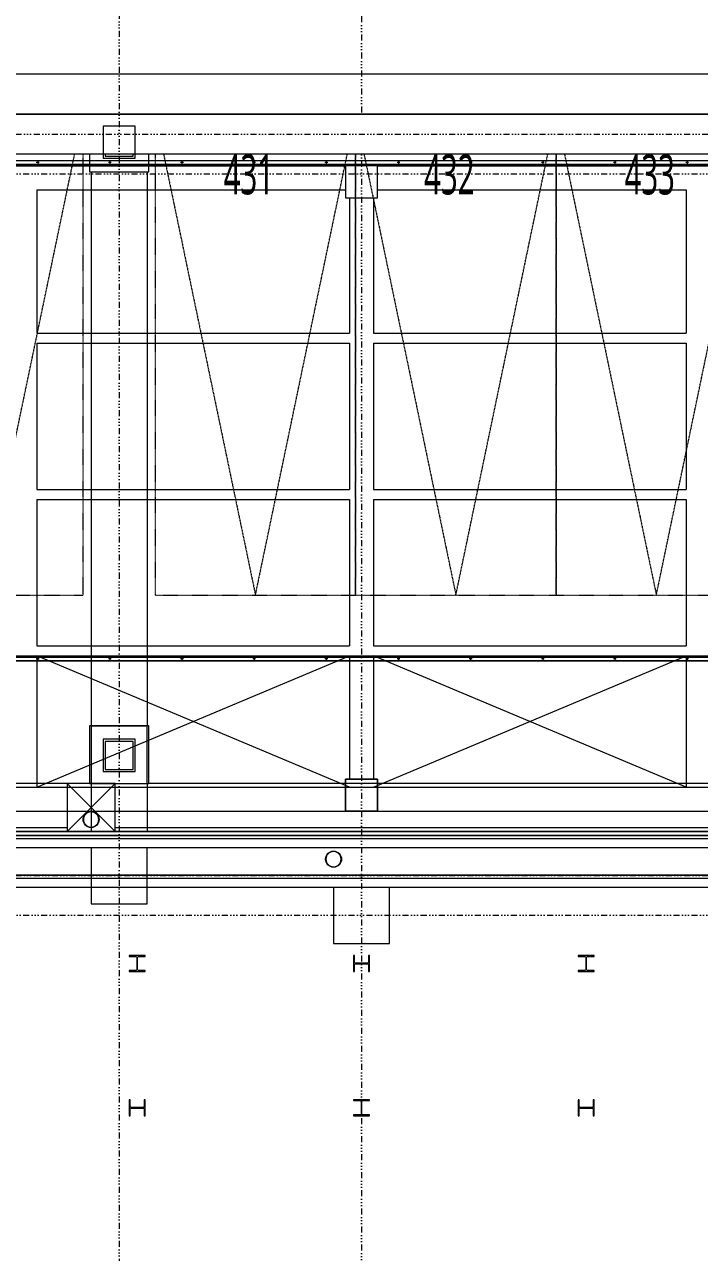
# Model space of a CAD drawing. Extents: x -168053 to 290600, y -560063 to 131745.
# Drawn here: x 106196 to 114614, y 85794 to 101111 of the extents above; entities that cross this region are included whole.
import ezdxf

# ---------------------------------------------------------------- set-up
doc = ezdxf.new("R2010")
doc.units = 0
doc.header["$LTSCALE"] = 250
doc.set_wipeout_variables(frame=1)
for name, pattern in [('H12PL1$0$DOTK1', [0.01, 0.005, -0.005]), ('H12PL1$0$JJP_三點線', [0.9, 0.3, -0.15, 0, -0.15, 0, -0.15, 0, -0.15]), ('H12PL1$0$Wipeout_Contour', [1, 0, -1]), ('H12PL25$0$JJP_三點線', [0.9, 0.3, -0.15, 0, -0.15, 0, -0.15, 0, -0.15])]:
    doc.linetypes.add(name, pattern=pattern)
for name, color, linetype in [('H12PL1$0$A-OBJE-MEP', 252, 'Continuous'), ('H12PL1$0$A-WALL-EX', 252, 'Continuous'), ('H12PL1$0$Hattch', 252, 'Continuous'), ('H12PL1$0$L10_14_DRAN', 252, 'Continuous'), ('H12PL1$0$L10_14_KABE1', 252, 'Continuous'), ('H12PL1$0$L10_14_PKG', 252, 'Continuous'), ('H12PL1$0$L10_14_PKG-NN', 252, 'Continuous'), ('H12PL1$0$L10_14_SITE', 252, 'Continuous'), ('H12PL1$0$L10_14_STEEL2', 252, 'Continuous'), ('H12PL1$0$L10_14_SUGATA2', 252, 'Continuous'), ('H12PL1$0$L10_14_SUGATA3', 252, 'Continuous'), ('H12PL1$0$S-BEAM-SHOW', 252, 'Continuous'), ('H12PL1$0$S-COL', 252, 'Continuous'), ('H12PL1$0$S-FNDN', 252, 'Continuous'), ('H12PL1$0$S-GRID', 252, 'Continuous'), ('H12PL1$0$S-SLAB-SHOW', 252, 'Continuous'), ('H12PL25$0$A-OBJE-2D', 252, 'Continuous'), ('H12PL25$0$A-OBJE-MEP', 252, 'Continuous'), ('H12PL25$0$A-RAIL', 252, 'Continuous'), ('H12PL25$0$A-WALL-EX', 252, 'Continuous'), ('H12PL25$0$S-BEAM-SHOW', 252, 'Continuous'), ('H12PL25$0$S-COL', 252, 'Continuous'), ('H12PL25$0$S-GRID', 252, 'Continuous'), ('H12PL25$0$S-SLAB-SHOW', 252, 'Continuous')]:
    doc.layers.add(name, color=color, linetype=linetype)
doc.styles.add('H12PL1$0$Standard', font='', dxfattribs={"width": 0.8})
doc.styles.get('H12PL1$0$Standard').set_extended_font_data('Microsoft JhengHei')

# ---------------------------------------------------------------- blocks, each defined once
blk = doc.blocks.new('H12PL25')
at = {"layer": 'H12PL25$0$A-OBJE-2D', "lineweight": 0}
for p, q in [((106350, 91600), (110250, 93237.5)), ((110250, 91600), (106350, 93237.5)), ((110550, 91600), (114450, 93237.5)), ((114450, 91600), (110550, 93237.5))]:
    blk.add_line(p, q, dxfattribs=at)
at = {"layer": 'H12PL25$0$A-OBJE-MEP', "lineweight": 0, "flags": 128}
blk.add_lwpolyline([(110145, 90700, 1), (109955, 90700, 1)], format="xyb", close=True, dxfattribs=at)
at = {"layer": 'H12PL25$0$A-OBJE-MEP', "lineweight": 0}
blk.add_circle((110050, 90700), 100, dxfattribs=at)
at = {"layer": 'H12PL25$0$A-RAIL', "lineweight": 0}
for p, q in [((106360, 99407), (106360, 99373)), ((107260, 99407), (107260, 99373)), ((108160, 99407), (108160, 99373)), ((109060, 99407), (109060, 99373)), ((109960, 99407), (109960, 99373)), ((110860, 99407), (110860, 99373)), ((111760, 99407), (111760, 99373)), ((112660, 99407), (112660, 99373)), ((113560, 99407), (113560, 99373)), ((114460, 99407), (114460, 99373)), ((106377, 99390), (106343, 99390)), ((107277, 99390), (107243, 99390)), ((108177, 99390), (108143, 99390)), ((109077, 99390), (109043, 99390)), ((109977, 99390), (109943, 99390)), ((110877, 99390), (110843, 99390)), ((111777, 99390), (111743, 99390)), ((112677, 99390), (112643, 99390)), ((113577, 99390), (113543, 99390)), ((114477, 99390), (114443, 99390)), ((106377, 93197.5), (106343, 93197.5)), ((106360, 93214.5), (106360, 93180.5)), ((107277, 93197.5), (107243, 93197.5)), ((107260, 93214.5), (107260, 93180.5)), ((108177, 93197.5), (108143, 93197.5)), ((108160, 93214.5), (108160, 93180.5)), ((109077, 93197.5), (109043, 93197.5)), ((109060, 93214.5), (109060, 93180.5)), ((109977, 93197.5), (109943, 93197.5)), ((109960, 93214.5), (109960, 93180.5)), ((110877, 93197.5), (110843, 93197.5)), ((110860, 93214.5), (110860, 93180.5)), ((111777, 93197.5), (111743, 93197.5)), ((111760, 93214.5), (111760, 93180.5)), ((112677, 93197.5), (112643, 93197.5)), ((112660, 93214.5), (112660, 93180.5)), ((113577, 93197.5), (113543, 93197.5)), ((113560, 93214.5), (113560, 93180.5)), ((114477, 93197.5), (114443, 93197.5)), ((114460, 93214.5), (114460, 93180.5))]:
    blk.add_line(p, q, dxfattribs=at)
at = {"layer": 'H12PL25$0$A-RAIL', "lineweight": 0, "flags": 128}
for points in [[(77560, 99411.35), (77560, 99368.65), (123730, 99368.65), (123730, 99411.35)], [(77570, 99410), (77570, 99370), (123720, 99370), (123720, 99410)], [(77560, 93218.85), (77560, 93176.15), (122100, 93176.15), (122100, 93218.85)], [(77570, 93217.5), (77570, 93177.5), (122090, 93177.5), (122090, 93217.5)]]:
    blk.add_lwpolyline(points, close=True, dxfattribs=at)
at = {"layer": 'H12PL25$0$A-WALL-EX', "lineweight": 0}
blk.add_line((77050, 90465), (126700, 90465), dxfattribs=at)
at = {"layer": 'H12PL25$0$A-WALL-EX', "lineweight": 0, "flags": 128}
for points in [[(77050, 90500), (126700, 90500)], [(77050, 90500), (126700, 90500)], [(77050, 90500), (126700, 90500)], [(126700, 90500), (77050, 90500)], [(77050, 90350), (126850, 90350)]]:
    blk.add_lwpolyline(points, dxfattribs=at)
at = {"layer": 'H12PL25$0$S-BEAM-SHOW', "lineweight": 0, "flags": 128}
for points in [[(102200, 99350), (110200, 99350)], [(110200, 99350), (110200, 99050)], [(110600, 99350), (118600, 99350)], [(110600, 99050), (110600, 99350)], [(106350, 99050), (106350, 97262.5)], [(106350, 99050), (110200, 99050)], [(110250, 98950), (110550, 98950)], [(110250, 98950), (110250, 97262.5)], [(110550, 98950), (110550, 97262.5)], [(110600, 99050), (114450, 99050)], [(114450, 99050), (114450, 97262.5)], [(106350, 97262.5), (110250, 97262.5)], [(110550, 97262.5), (114450, 97262.5)], [(106350, 97137.5), (110250, 97137.5)], [(106350, 97137.5), (106350, 95312.5)], [(110250, 97137.5), (110250, 95312.5)], [(110550, 97137.5), (114450, 97137.5)], [(110550, 97137.5), (110550, 95312.5)], [(114450, 97137.5), (114450, 95312.5)], [(106350, 95312.5), (110250, 95312.5)], [(110550, 95312.5), (114450, 95312.5)], [(106350, 95187.5), (110250, 95187.5)], [(106350, 95187.5), (106350, 93362.5)], [(110250, 95187.5), (110250, 93362.5)], [(110550, 95187.5), (114450, 95187.5)], [(110550, 95187.5), (110550, 93362.5)], [(114450, 95187.5), (114450, 93362.5)], [(106350, 93362.5), (110250, 93362.5)], [(110550, 93362.5), (114450, 93362.5)], [(106350, 93237.5), (110250, 93237.5)], [(106350, 93237.5), (106350, 91600)], [(110250, 93237.5), (110250, 91700)], [(110550, 93237.5), (114450, 93237.5)], [(110550, 93237.5), (110550, 91700)], [(114450, 93237.5), (114450, 91600)], [(106350, 91600), (110200, 91600)], [(110200, 91600), (110200, 91300)], [(110550, 91700), (110250, 91700)], [(110600, 91600), (114450, 91600)], [(110600, 91300), (110600, 91600)], [(102200, 91300), (110200, 91300)], [(110600, 91300), (118600, 91300)]]:
    blk.add_lwpolyline(points, dxfattribs=at)
at = {"layer": 'H12PL25$0$S-COL', "lineweight": 0, "flags": 128}
for points in [[(110200, 98950), (110600, 98950), (110600, 99350), (110200, 99350)], [(110200, 91300), (110600, 91300), (110600, 91700), (110200, 91700)]]:
    blk.add_lwpolyline(points, close=True, dxfattribs=at)
blk.add_lwpolyline([(110050, 90350), (110050, 89650), (110750, 89650), (110750, 90350)], dxfattribs=at)
for points in [[(107700, 89299.5), (107700, 89311.5), (107617, 89311.5, -0.41421356), (107604, 89324.5), (107604, 89474.5, -0.41421356), (107617, 89487.5), (107700, 89487.5), (107700, 89499.5), (107500, 89499.5), (107500, 89487.5), (107583, 89487.5, -0.41421356), (107596, 89474.5), (107596, 89324.5, -0.41421356), (107583, 89311.5), (107500, 89311.5), (107500, 89299.5)], [(110500, 89499.5), (110488, 89499.5), (110488, 89416.5, -0.41421356), (110475, 89403.5), (110325, 89403.5, -0.41421356), (110312, 89416.5), (110312, 89499.5), (110300, 89499.5), (110300, 89299.5), (110312, 89299.5), (110312, 89382.5, -0.41421356), (110325, 89395.5), (110475, 89395.5, -0.41421356), (110488, 89382.5), (110488, 89299.5), (110500, 89299.5)], [(113300, 89299.5), (113300, 89311.5), (113217, 89311.5, -0.41421356), (113204, 89324.5), (113204, 89474.5, -0.41421356), (113217, 89487.5), (113300, 89487.5), (113300, 89499.5), (113100, 89499.5), (113100, 89487.5), (113183, 89487.5, -0.41421356), (113196, 89474.5), (113196, 89324.5, -0.41421356), (113183, 89311.5), (113100, 89311.5), (113100, 89299.5)], [(107700, 87700), (107688, 87700), (107688, 87617, -0.41421356), (107675, 87604), (107525, 87604, -0.41421356), (107512, 87617), (107512, 87700), (107500, 87700), (107500, 87500), (107512, 87500), (107512, 87583, -0.41421356), (107525, 87596), (107675, 87596, -0.41421356), (107688, 87583), (107688, 87500), (107700, 87500)], [(110500, 87500), (110500, 87512), (110417, 87512, -0.41421356), (110404, 87525), (110404, 87675, -0.41421356), (110417, 87688), (110500, 87688), (110500, 87700), (110300, 87700), (110300, 87688), (110383, 87688, -0.41421356), (110396, 87675), (110396, 87525, -0.41421356), (110383, 87512), (110300, 87512), (110300, 87500)], [(113300, 87700), (113288, 87700), (113288, 87617, -0.41421356), (113275, 87604), (113125, 87604, -0.41421356), (113112, 87617), (113112, 87700), (113100, 87700), (113100, 87500), (113112, 87500), (113112, 87583, -0.41421356), (113125, 87596), (113275, 87596, -0.41421356), (113288, 87583), (113288, 87500), (113300, 87500)]]:
    blk.add_lwpolyline(points, format="xyb", close=True, dxfattribs=at)
at = {"layer": 'H12PL25$0$S-GRID', "linetype": 'H12PL25$0$JJP_三點線', "lineweight": 0}
for p, q in [((110400, 128250), (110400, -28000)), ((-29000, 99250), (289600, 99250)), ((-29000, 90000), (289600, 90000))]:
    blk.add_line(p, q, dxfattribs=at)
at = {"layer": 'H12PL25$0$S-SLAB-SHOW', "lineweight": 0, "flags": 128}
for points in [[(77600, 99350), (77600, 93237.5), (122140, 93237.5), (122140, 91300), (125640, 91300), (125640, 92970), (124874, 92970), (124874, 92610), (124656, 92610), (124656, 92710), (123890, 92710), (123890, 92610), (123690, 92610), (123690, 99350)], [(77600, 99350), (77600, 93237.5), (122140, 93237.5), (122140, 91300), (124656, 91300), (124656, 92710), (123890, 92710), (123890, 92610), (123690, 92610), (123690, 99350)]]:
    blk.add_lwpolyline(points, close=True, dxfattribs=at)
at = {"layer": 'H12PL25$0$S-SLAB-SHOW', "lineweight": 0}
blk.add_lwpolyline([(110200, 91700), (110600, 91700), (110600, 91300), (110200, 91300)], close=True, dxfattribs=at)
blk = doc.blocks.new('H12PL1')
at = {"layer": 'H12PL1$0$L10_14_DRAN', "lineweight": 0}
blk.add_circle((110050, 90700), 100, dxfattribs=at)
at = {"layer": 'H12PL1$0$L10_14_KABE1', "lineweight": 0}
blk.add_line((77100, 90550), (124935, 90550), dxfattribs=at)
at = {"layer": 'H12PL1$0$L10_14_PKG', "linetype": 'H12PL1$0$DOTK1', "lineweight": 0, "flags": 128}
for points in [[(107450, 99500), (107450, 93500), (109950, 93500), (109950, 99500)], [(110850, 99500), (110850, 93500), (113350, 93500), (113350, 99500)], [(113350, 99500), (113350, 93500), (115850, 93500), (115850, 99500)], [(115850, 99500), (115850, 93500), (118350, 93500), (118350, 99500)]]:
    blk.add_lwpolyline(points, close=True, dxfattribs=at)
for points in [[(107450, 99500), (108700, 93500), (109950, 99500)], [(110850, 99500), (112100, 93500), (113350, 99500)], [(113350, 99500), (114600, 93500), (115850, 99500)], [(115850, 99500), (117100, 93500), (118350, 99500)]]:
    blk.add_lwpolyline(points, dxfattribs=at)
at = {"layer": 'H12PL1$0$L10_14_SITE', "lineweight": 0}
blk.add_line((25250, 100000), (193700, 100000), dxfattribs=at)
at = {"layer": 'H12PL1$0$L10_14_STEEL2', "lineweight": 0, "flags": 128}
for points in [[(110600, 98950), (110600, 99350), (110200, 99350), (110200, 98950)], [(110575, 98975), (110575, 99325), (110225, 99325), (110225, 98975)], [(110600, 91300), (110600, 91700), (110200, 91700), (110200, 91300)], [(110575, 91325), (110575, 91675), (110225, 91675), (110225, 91325)]]:
    blk.add_lwpolyline(points, close=True, dxfattribs=at)
at = {"layer": 'H12PL1$0$L10_14_SUGATA2', "lineweight": 0, "flags": 128}
for points in [[(110770, 99500), (110030, 99500), (110030, 98780), (110770, 98780)], [(110770, 91150), (110770, 91870), (110030, 91870), (110030, 91150)]]:
    blk.add_lwpolyline(points, close=True, dxfattribs=at)
at = {"layer": 'H12PL1$0$L10_14_SUGATA3', "lineweight": 0}
for p, q in [((110030, 99500), (102370, 99500)), ((118430, 99500), (110770, 99500)), ((110280, 91150), (77100, 91150)), ((109750, 91150), (110350, 90550)), ((109750, 90550), (110350, 91150)), ((123640, 91150), (110770, 91150)), ((109750, 91100), (101950, 91100)), ((118150, 91100), (110350, 91100)), ((101950, 90600), (109750, 90600)), ((110350, 90600), (118150, 90600))]:
    blk.add_line(p, q, dxfattribs=at)
at = {"layer": 'H12PL1$0$L10_14_SUGATA3', "lineweight": 0, "flags": 128}
blk.add_lwpolyline([(109750, 90550), (110350, 90550), (110350, 91150), (109750, 91150)], close=True, dxfattribs=at)
at = {"layer": 'H12PL1$0$S-GRID', "linetype": 'H12PL1$0$JJP_三點線', "lineweight": 0}
blk.add_line((-29000, 90000), (289600, 90000), dxfattribs=at)
at = {"layer": 'H12PL1$0$L10_14_PKG-NN', "linetype": 'Continuous', "lineweight": 0, "char_height": 500, "attachment_point": 4, "style": 'H12PL1$0$Standard'}
for s, insert in [('\\A1;{\\W0.56;431}', (111704.97, 98744.78)), ('\\A1;{\\W0.56;432}', (114204.97, 98743.93)), ('\\A1;{\\W0.56;433}', (116704.97, 98743.93))]:
    blk.add_mtext(s, dxfattribs=dict(at, insert=insert))
at = {"linetype": 'H12PL1$0$Wipeout_Contour', "lineweight": 0, "ltscale": 112435.509031}
blk.add_wipeout([(77400, 99500), (127200, 99500), (127200, 90250), (126700, 90250), (126700, 99000), (77900, 99000), (77900, 90515.6), (77400, 90515.6)], dxfattribs=at).dxf.layer = 'H12PL1$0$Hattch'
at = {"layer": 'H12PL1$0$A-OBJE-MEP', "lineweight": 0, "flags": 128}
blk.add_lwpolyline([(110145, 90700, 1), (109955, 90700, 1)], format="xyb", close=True, dxfattribs=at)
at = {"layer": 'H12PL1$0$A-OBJE-MEP', "lineweight": 0}
blk.add_circle((110050, 90700), 100, dxfattribs=at)
at = {"layer": 'H12PL1$0$A-WALL-EX', "lineweight": 0}
blk.add_line((77050, 90465), (126700, 90465), dxfattribs=at)
at = {"layer": 'H12PL1$0$A-WALL-EX', "lineweight": 0, "flags": 128}
for points in [[(126700, 90500), (77050, 90500)], [(77050, 90500), (126700, 90500)], [(77050, 90500), (126700, 90500)], [(77050, 90500), (126700, 90500)], [(77050, 90500), (126700, 90500)], [(77050, 90500), (126700, 90500)], [(77050, 90500), (126700, 90500)], [(77050, 90500), (126700, 90500)], [(77050, 90350), (126850, 90350)]]:
    blk.add_lwpolyline(points, dxfattribs=at)
at = {"layer": 'H12PL1$0$Hattch', "lineweight": 0, "flags": 128}
blk.add_lwpolyline([(77400, 99500), (127200, 99500), (127200, 90250), (126700, 90250), (126700, 99000), (77900, 99000), (77900, 90515.6), (77400, 90515.6)], close=True, dxfattribs=at)
at = {"layer": 'H12PL1$0$S-BEAM-SHOW', "lineweight": 0, "flags": 128}
for points in [[(110050, 98780), (110750, 98780)], [(110050, 98780), (110050, 91870)], [(110750, 98780), (110750, 91870)], [(110050, 91870), (110750, 91870)], [(110050, 91870), (110050, 91150)], [(110750, 91150), (110750, 91870)], [(110050, 91150), (110750, 91150)], [(110050, 91150), (110050, 90550)], [(110750, 91150), (110750, 90550)], [(110050, 90550), (110750, 90550)]]:
    blk.add_lwpolyline(points, dxfattribs=at)
at = {"layer": 'H12PL1$0$S-COL', "lineweight": 0, "flags": 128}
for points in [[(110200, 98950), (110600, 98950), (110600, 99350), (110200, 99350)], [(110200, 91300), (110600, 91300), (110600, 91700), (110200, 91700)]]:
    blk.add_lwpolyline(points, close=True, dxfattribs=at)
blk.add_lwpolyline([(110050, 90350), (110050, 89650), (110750, 89650), (110750, 90350)], dxfattribs=at)
at = {"layer": 'H12PL1$0$S-FNDN', "lineweight": 0, "flags": 128}
blk.add_lwpolyline([(119350, 90550), (43500, 90550), (43500, 74700), (93300, 74700), (93300, -550), (119350, -550), (119350, 45300), (110700, 45300), (110700, 50030), (119350, 50030)], close=True, dxfattribs=at)
at = {"layer": 'H12PL1$0$S-GRID', "linetype": 'H12PL1$0$JJP_三點線', "lineweight": 0}
for p, q in [((110400, 128250), (110400, -28000)), ((-29000, 99250), (289600, 99250))]:
    blk.add_line(p, q, dxfattribs=at)
at = {"layer": 'H12PL1$0$S-SLAB-SHOW', "lineweight": 0, "flags": 128}
blk.add_lwpolyline([(80630, 90550), (119170, 90550), (119170, 99500), (80630, 99500)], close=True, dxfattribs=at)

msp = doc.modelspace()

# ---------------------------------------------------------------- block references
msp.add_blockref('H12PL25', (0, 0))

# ---------------------------------------------------------------- next in the draw order: block references
msp.add_blockref('H12PL1', (-3024, 495))

doc.saveas('drawing.dxf')
